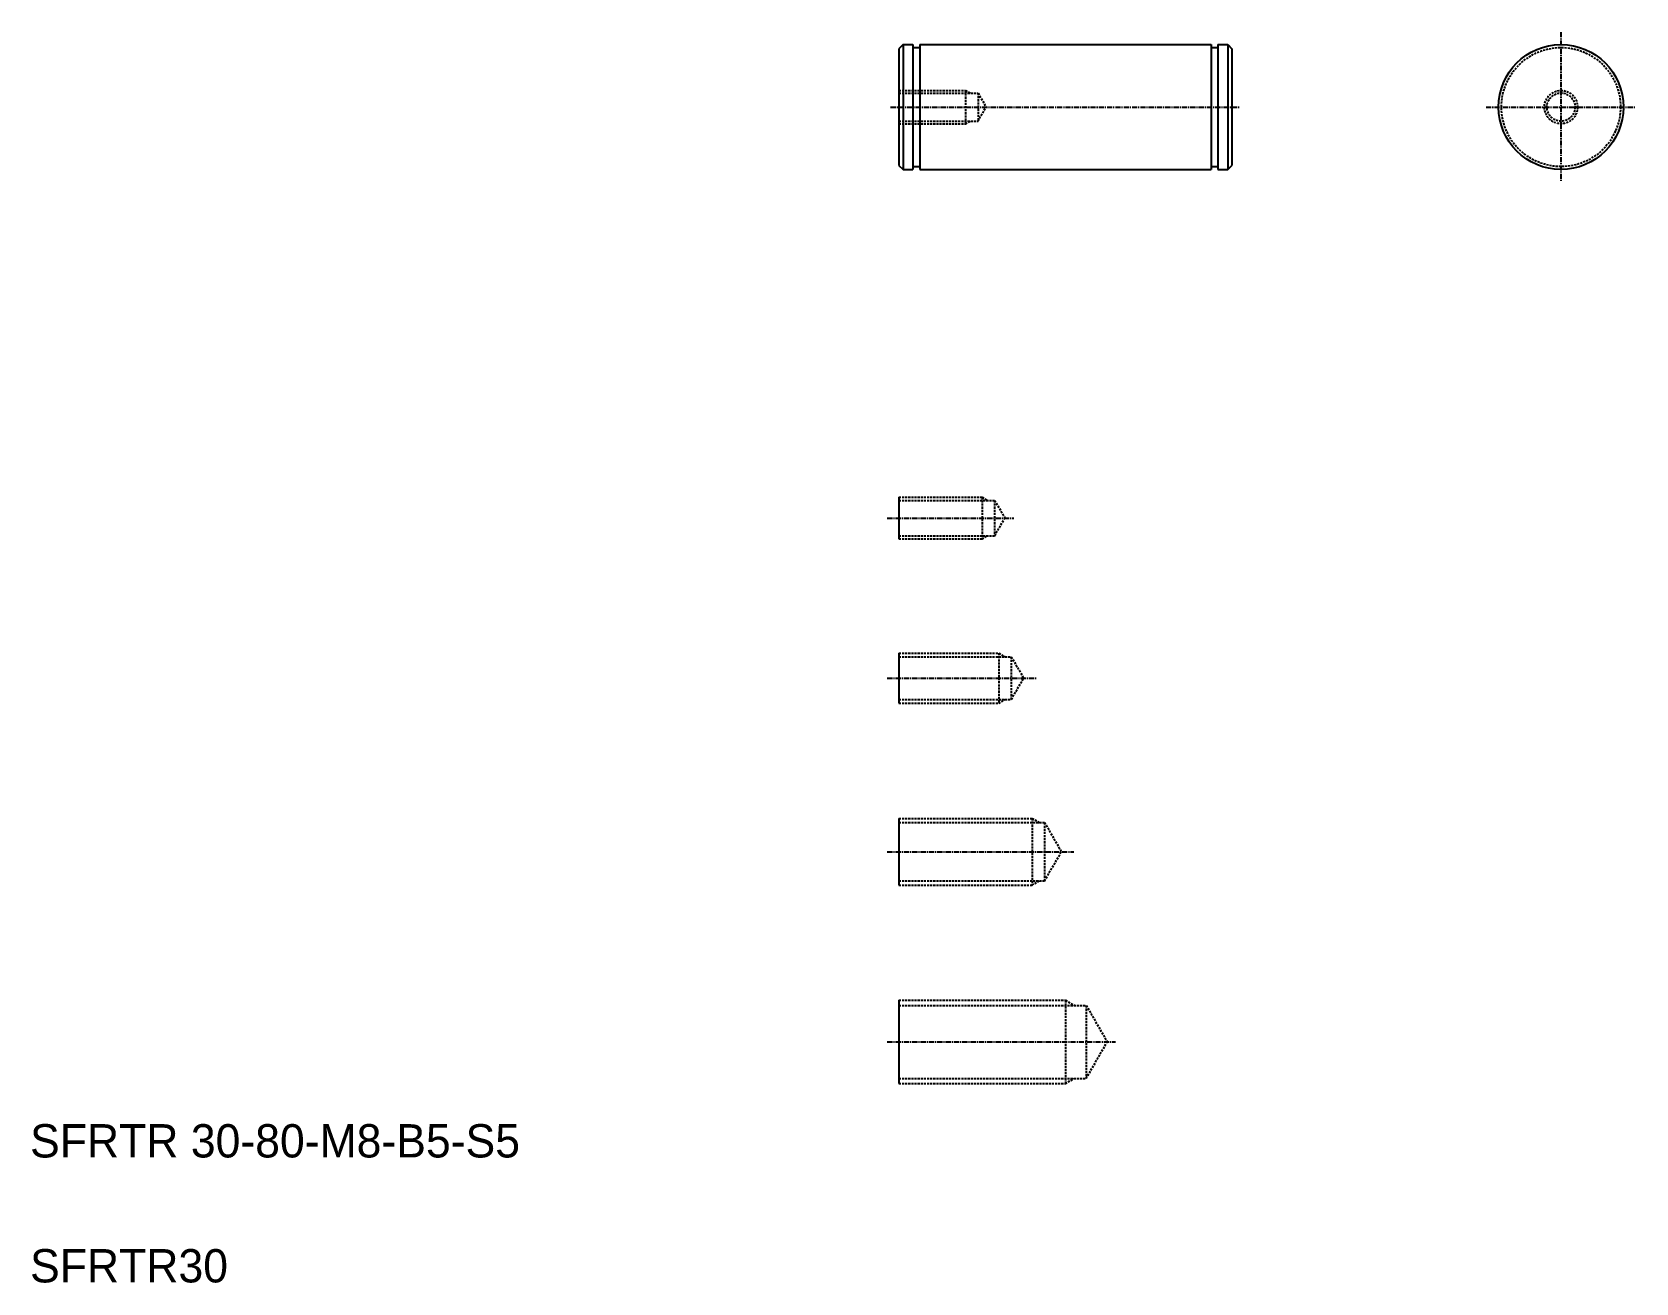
# Model space of a CAD drawing. Extents: x 20 to 406, y 20 to 320.
import ezdxf

# ---------------------------------------------------------------- set-up
doc = ezdxf.new("R2010")
doc.units = 0
doc.linetypes.add('CENTER', pattern=[2, 1.25, -0.25, 0.25, -0.25])
doc.linetypes.add('DASHED', pattern=[0.75, 0.5, -0.25])
doc.layers.get('0').update_dxf_attribs({"linetype": 'CONTINUOUS'})
doc.layers.add('CENTER', color=1, linetype='CENTER')
doc.styles.get("Standard").update_dxf_attribs({"font": 'txt', "height": 6.4})

msp = doc.modelspace()

# ---------------------------------------------------------------- linework, layer by layer
at = {"color": 7, "linetype": 'CONTINUOUS'}
for p, q in [((229.74, 317.21), (228.74, 316.21)), ((228.74, 316.21), (228.74, 288.21)), ((229.74, 317.21), (232.09, 317.21)), ((229.74, 317.21), (229.74, 287.21)), ((232.09, 317.21), (232.09, 287.21)), ((232.09, 316.51), (233.74, 316.51)), ((233.74, 317.21), (233.74, 287.21)), ((233.74, 317.21), (303.74, 317.21)), ((303.74, 317.21), (303.74, 287.21)), ((303.74, 316.51), (305.39, 316.51)), ((305.39, 317.21), (305.39, 287.21)), ((305.39, 317.21), (307.74, 317.21)), ((307.74, 317.21), (307.74, 287.21)), ((307.74, 317.21), (308.74, 316.21)), ((308.74, 316.21), (308.74, 288.21)), ((228.74, 288.21), (229.74, 287.21)), ((229.74, 287.21), (232.09, 287.21)), ((232.09, 287.91), (233.74, 287.91)), ((233.74, 287.21), (303.74, 287.21)), ((303.74, 287.91), (305.39, 287.91)), ((305.39, 287.21), (307.74, 287.21)), ((307.74, 287.21), (308.74, 288.21)), ((228.74, 208.52), (228.74, 198.52)), ((228.74, 171.1), (228.74, 159.1)), ((228.74, 131.42), (228.74, 115.42)), ((228.74, 87.75), (228.74, 67.75))]:
    msp.add_line(p, q, dxfattribs=at)
at = {"color": 3, "linetype": 'DASHED'}
for p, q in [((228.74, 306.21), (244.74, 306.21)), ((228.74, 305.58), (247.74, 305.58)), ((244.74, 306.21), (244.74, 298.21)), ((244.74, 306.21), (245.83, 305.58)), ((247.74, 305.58), (247.74, 298.83)), ((247.74, 305.58), (249.69, 302.21)), ((247.74, 298.83), (249.69, 302.21)), ((228.74, 298.83), (247.74, 298.83)), ((228.74, 298.21), (244.74, 298.21)), ((244.74, 298.21), (245.83, 298.83)), ((228.74, 208.52), (248.74, 208.52)), ((248.74, 208.52), (248.74, 198.52)), ((248.74, 208.52), (250.04, 207.77)), ((228.74, 207.77), (251.74, 207.77)), ((251.74, 207.77), (251.74, 199.27)), ((251.74, 207.77), (254.2, 203.52)), ((251.74, 199.27), (254.2, 203.52)), ((228.74, 199.27), (251.74, 199.27)), ((228.74, 198.52), (248.74, 198.52)), ((248.74, 198.52), (250.04, 199.27)), ((228.74, 171.1), (252.74, 171.1)), ((228.74, 170.22), (255.74, 170.22)), ((252.74, 171.1), (252.74, 159.1)), ((252.74, 171.1), (254.26, 170.22)), ((255.74, 170.22), (255.74, 159.97)), ((255.74, 170.22), (258.7, 165.1)), ((255.74, 159.97), (258.7, 165.1)), ((228.74, 159.97), (255.74, 159.97)), ((228.74, 159.1), (252.74, 159.1)), ((252.74, 159.1), (254.26, 159.97)), ((228.74, 131.42), (260.74, 131.42)), ((260.74, 131.42), (260.74, 115.42)), ((260.74, 131.42), (262.47, 130.42)), ((228.74, 130.42), (263.74, 130.42)), ((263.74, 130.42), (263.74, 116.42)), ((263.74, 130.42), (267.78, 123.42)), ((263.74, 116.42), (267.78, 123.42)), ((228.74, 116.42), (263.74, 116.42)), ((260.74, 115.42), (262.47, 116.42)), ((228.74, 115.42), (260.74, 115.42)), ((228.74, 87.75), (268.74, 87.75)), ((228.74, 86.5), (273.74, 86.5)), ((268.74, 87.75), (268.74, 67.75)), ((268.74, 87.75), (270.91, 86.5)), ((273.74, 86.5), (278.79, 77.75)), ((273.74, 86.5), (273.74, 69)), ((273.74, 69), (278.79, 77.75)), ((228.74, 69), (273.74, 69)), ((228.74, 67.75), (268.74, 67.75)), ((268.74, 67.75), (270.91, 69))]:
    msp.add_line(p, q, dxfattribs=at)
at = {"color": 7, "linetype": 'CONTINUOUS'}
msp.add_circle((387.8, 302.21), 15, dxfattribs=at)
at = {"color": 3, "linetype": 'DASHED'}
for radius in [14.3, 4, 3.38]:
    msp.add_circle((387.8, 302.21), radius, dxfattribs=at)
at = {"layer": 'CENTER', "color": 1, "linetype": 'CENTER'}
for p, q in [((387.8, 320.21), (387.8, 284.21)), ((226.74, 302.21), (310.74, 302.21)), ((369.8, 302.21), (405.8, 302.21)), ((225.95, 203.52), (256.36, 203.52)), ((225.95, 165.1), (261.69, 165.1)), ((225.95, 123.42), (270.74, 123.42)), ((225.95, 77.75), (280.75, 77.75))]:
    msp.add_line(p, q, dxfattribs=at)

# ---------------------------------------------------------------- texts
at = {"color": 7, "linetype": 'CONTINUOUS'}
for s, p in [('SFRTR 30-80-M8-B5-S5', (20, 50)), ('SFRTR30', (20, 20))]:
    msp.add_text(s, height=8, dxfattribs=at).set_placement(p)

doc.saveas('drawing.dxf')
